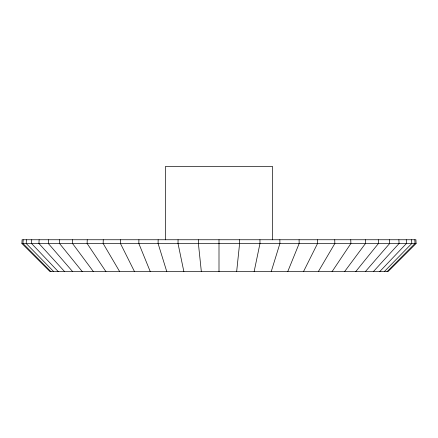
<?xml version="1.0" encoding="UTF-8"?>
<svg xmlns="http://www.w3.org/2000/svg" width="438" height="438" viewBox="0 0 438 438"><rect width="100%" height="100%" fill="white"/><g stroke="black" fill="none" stroke-linecap="round" stroke-linejoin="round"><path stroke-width="0.66" d="M198.419 239.75L198.398 243.495L201.343 271.653M178.063 239.75L178.02 243.495L183.872 271.653M158.151 239.75L158.091 243.495L166.796 271.653M138.912 239.75L138.83 243.495L150.283 271.653M120.549 239.75L120.45 243.495L134.526 271.653M103.264 239.75L103.149 243.495L119.7 271.653M87.244 239.75L87.113 243.495L105.958 271.653M72.67 239.75L72.527 243.495L93.453 271.653M59.699 239.75L59.541 243.495L82.322 271.653M48.476 239.75L48.306 243.495L72.692 271.653M39.119 239.75L38.938 243.495L64.665 271.653M31.733 239.75L31.547 243.495L58.325 271.653M26.395 239.75L26.209 243.495L53.748 271.653M21.9 243.495L22.092 239.75L415.908 239.75L416.1 243.495L387.942 271.653L50.058 271.653L21.9 243.495L416.1 243.495M23.17 239.75L22.979 243.495L50.983 271.653M236.657 271.653L239.602 243.495L239.581 239.75M254.128 271.653L259.98 243.495L259.937 239.75M271.204 271.653L279.909 243.495L279.849 239.75M287.717 271.653L299.17 243.495L299.088 239.75M303.474 271.653L317.55 243.495L317.451 239.75M318.3 271.653L334.851 243.495L334.736 239.75M332.042 271.653L350.887 243.495L350.756 239.75M344.547 271.653L365.473 243.495L365.33 239.75M355.678 271.653L378.459 243.495L378.301 239.75M365.308 271.653L389.694 243.495L389.524 239.75M373.335 271.653L399.062 243.495L398.881 239.75M379.675 271.653L406.453 243.495L406.267 239.75M384.252 271.653L411.791 243.495L411.605 239.75M387.017 271.653L415.021 243.495L414.83 239.75M272.431 239.821L272.431 166.347L165.569 166.347L165.569 239.821M219 239.75L219 271.653"/></g></svg>
